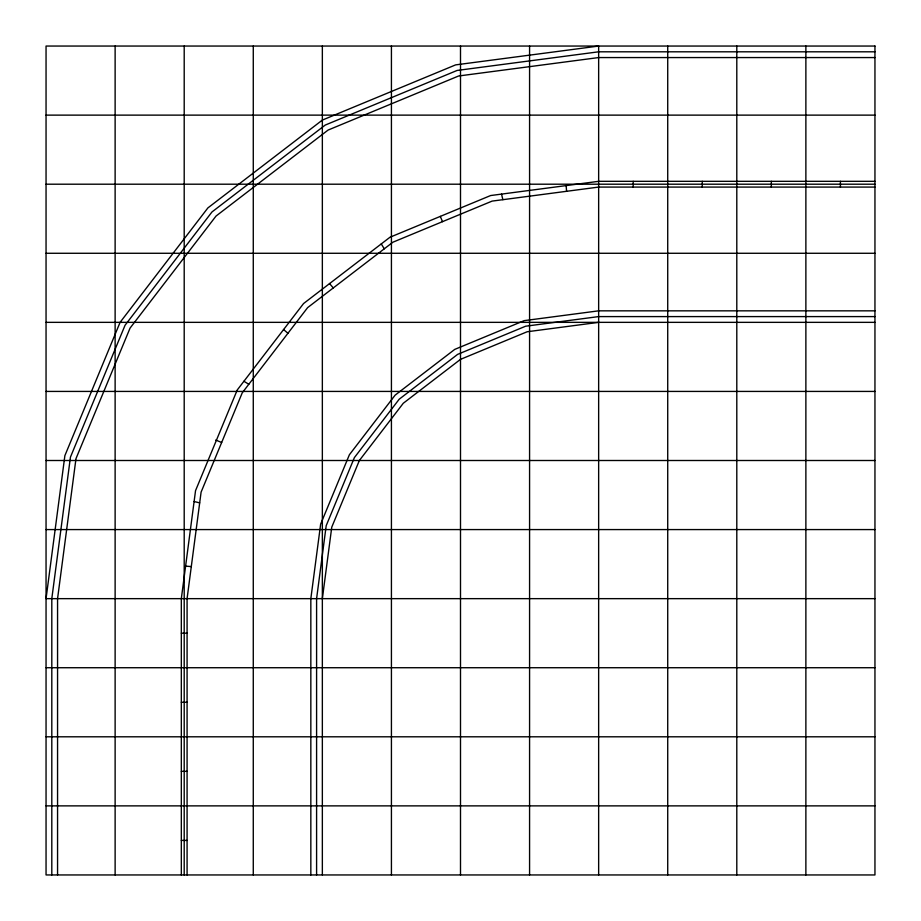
<?xml version="1.0" encoding="UTF-8"?>
<svg xmlns="http://www.w3.org/2000/svg" width="921" height="921" viewBox="0 0 921 921"><rect width="100%" height="100%" fill="white"/><g stroke="black" fill="none" stroke-linecap="round" stroke-linejoin="round"><path stroke-width="1.38" d="M322.35 598.65L331.767 527.134L359.363 460.5L403.271 403.271L460.5 359.363L527.134 331.767L598.65 322.35M874.95 51.806L598.65 51.806L457.115 70.445L325.228 125.072L211.968 211.968L125.072 325.228L70.445 457.115L51.806 598.65L51.806 874.95M874.95 57.563L598.65 57.563L458.612 75.994L328.106 130.057L216.044 216.044L130.057 328.106L75.994 458.612L57.563 598.65L57.563 874.95M46.05 115.125L874.95 115.125M874.95 181.322L598.65 181.322L490.64 195.54L389.986 237.238L303.55 303.55L237.238 389.986L195.54 490.64L181.322 598.65L181.322 874.95M46.05 184.2L874.95 184.2M874.95 187.078L598.65 187.078L492.125 201.1L392.864 242.223L307.626 307.626L242.223 392.864L201.1 492.125L187.078 598.65L187.078 874.95M46.05 253.275L874.95 253.275M874.95 310.838L598.65 310.838L524.164 320.646L454.744 349.393L395.132 395.132L349.393 454.744L320.646 524.164L310.838 598.65L310.838 874.95M874.95 316.594L598.65 316.594L525.649 326.207L457.622 354.378L399.207 399.207L354.378 457.622L326.207 525.649L316.594 598.65L316.594 874.95M46.05 322.35L874.95 322.35M46.05 391.425L874.95 391.425M46.05 460.5L874.95 460.5M46.05 529.575L874.95 529.575M874.95 598.65L46.05 598.65L64.884 455.63L120.087 322.35L207.904 207.904L322.35 120.087L455.63 64.884L598.65 46.05L598.65 874.95M181.322 633.188L187.078 633.188M46.05 667.725L874.95 667.725M181.322 702.263L187.078 702.263M46.05 736.8L874.95 736.8M181.322 771.338L187.078 771.338M46.05 805.875L874.95 805.875M181.322 840.413L187.078 840.413M185.478 566.127L191.303 566.588M194.112 501.531L199.684 502.866M215.744 440.042L221.662 442.494M243.915 381.271L248.808 384.264M283.495 329.488L287.939 333.275M329.488 283.495L333.275 287.939M381.271 243.915L384.264 248.808M440.307 216.389L442.494 221.662M501.531 194.112L502.866 199.684M566.127 185.478L566.588 191.303M840.413 181.322L840.413 187.078M805.875 46.05L805.875 874.95M771.338 181.322L771.338 187.078M736.8 46.05L736.8 874.95M702.263 181.322L702.263 187.078M667.725 46.05L667.725 874.95M633.188 181.322L633.188 187.078M529.575 46.05L529.575 874.95M460.5 46.05L460.5 874.95M391.425 46.05L391.425 874.95M322.35 46.05L322.35 874.95M253.275 46.05L253.275 874.95M184.2 46.05L184.2 874.95M115.125 46.05L115.125 874.95M874.95 46.05L46.05 46.05L46.05 874.95L874.95 874.95L874.95 46.05"/></g></svg>
